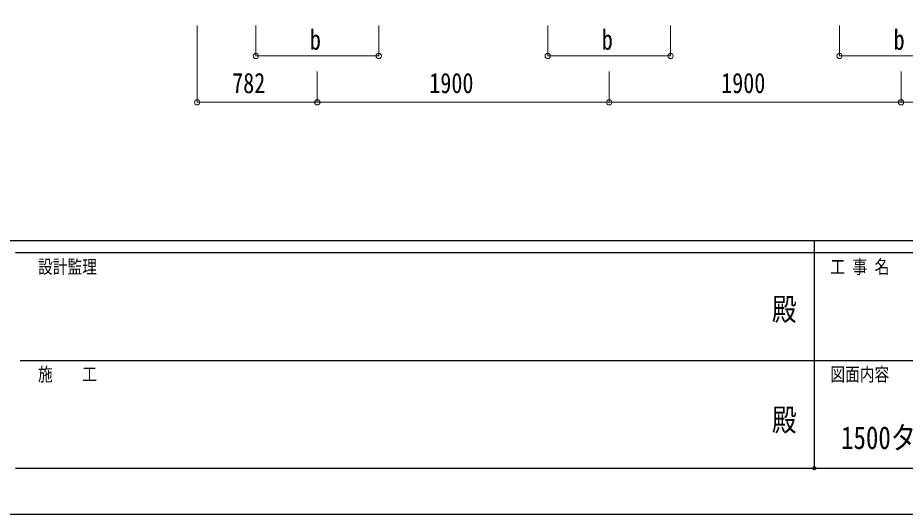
# Model space of a CAD drawing. Units: millimetres, scale not verified. Extents: x -16820 to 16820, y -11880 to 11880.
# Drawn here: x -5205 to 573, y -11880 to -8649 of the extents above; entities that cross this region are included whole.
import ezdxf
from ezdxf.enums import TextEntityAlignment as Align

# ---------------------------------------------------------------- set-up
doc = ezdxf.new("R2010")
doc.units = ezdxf.units.MM
doc.header["$LTSCALE"] = 40
doc.header["$PDMODE"] = 32
doc.header["$PDSIZE"] = 20
doc.layers.add('0-2_USER1', color=92, linetype='Continuous')
doc.layers.add('0-7_YKK_ZWAK', color=134, linetype='Continuous')
doc.layers.add('0-6_YKK_D', color=200, linetype='Continuous', lineweight=18)
doc.styles.add('ＭＳ ゴシック', font='')
doc.styles.get('ＭＳ ゴシック').set_extended_font_data('MS Gothic')

msp = doc.modelspace()

# ---------------------------------------------------------------- linework, layer by layer
at = {"layer": '0-6_YKK_D'}
for p, q in [((-4037, -8699.62), (-4037, -9200.62)), ((-3654.9, -8699.09), (-3654.9, -8899.09)), ((-2854.9, -8699.09), (-2854.9, -8899.09)), ((-1754.91, -8699.09), (-1754.91, -8899.09)), ((-954.91, -8699.09), (-954.91, -8899.09)), ((145.09, -8699.09), (145.09, -8899.09)), ((-3654.9, -8898.09), (-2854.9, -8898.09)), ((-1754.91, -8898.09), (-954.91, -8898.09)), ((145.09, -8898.09), (945.09, -8898.09)), ((-3254.9, -8999.62), (-3254.9, -9200.62)), ((-3254.9, -8999.62), (-3254.9, -9200.62)), ((-1354.79, -8999.62), (-1354.79, -9200.62)), ((-1354.79, -8999.62), (-1354.79, -9200.62)), ((545.21, -8999.62), (545.21, -9200.62)), ((545.21, -8999.62), (545.21, -9200.62)), ((-4037, -9199.62), (-3254.9, -9199.62)), ((-3254.9, -9199.62), (-1354.79, -9199.62)), ((-1354.79, -9199.62), (545.21, -9199.62)), ((545.21, -9199.62), (1965.21, -9199.62))]:
    msp.add_line(p, q, dxfattribs=at)
for centre in [(-3654.9, -8898.09), (-2854.9, -8898.09), (-1754.91, -8898.09), (-954.91, -8898.09), (145.09, -8898.09), (-4037, -9199.62), (-3254.9, -9199.62), (-3254.9, -9199.62), (-1354.79, -9199.62), (-1354.79, -9199.62), (545.21, -9199.62), (545.21, -9199.62)]:
    msp.add_circle(centre, 17, dxfattribs=at)
at = {"layer": '0-7_YKK_ZWAK'}
for p, q in [((15580.08, -10100), (-15619.92, -10100)), ((-19.92, -10100), (-19.92, -11580)), ((-19.92, -10180), (-5219.92, -10180)), ((5180.08, -10180), (-19.92, -10180)), ((-5189.92, -10880), (-19.92, -10880)), ((-19.92, -10880), (5180.08, -10880)), ((-5219.92, -11580), (-19.92, -11580)), ((-19.92, -11580), (5180.08, -11580))]:
    msp.add_line(p, q, dxfattribs=at)
msp.add_lwpolyline([(-16820, -11880), (16820, -11880), (16820, 11880), (-16820, 11880)], close=True, dxfattribs=at)
msp.add_point((-19.92, -11580), dxfattribs=at)

# ---------------------------------------------------------------- texts
at = {"layer": '0-2_USER1', "style": 'ＭＳ ゴシック', "width": 0.8}
msp.add_text('1500タイプ2台用 奥行連結セット 姿図 54・54-54', height=148.8, dxfattribs=at).set_placement((154.91, -11500.67), align=Align.BOTTOM_LEFT)
at = {"layer": '0-6_YKK_D', "style": 'ＭＳ ゴシック', "width": 0.8}
for s, p in [('b', (-3302.9, -8897.29)), ('b', (-1402.91, -8897.29)), ('b', (497.09, -8897.29)), ('782', (-3809.15, -9179.62)), ('1900', (-2525.65, -9179.62)), ('1900', (-625.59, -9179.62))]:
    msp.add_text(s, height=132, dxfattribs=at).set_placement(p, align=Align.BOTTOM_LEFT)
at = {"layer": '0-7_YKK_ZWAK', "style": 'ＭＳ ゴシック', "width": 0.8}
for s, height, p in [('設計監理', 87.98, (-5073.25, -10340)), ('工 事 名', 87.98, (85.08, -10340)), ('殿', 146.6, (-294.67, -10663.33)), ('施\u3000\u3000工', 87.98, (-5073.25, -11040)), ('図面内容', 87.98, (85.08, -11040)), ('殿', 146.6, (-294.67, -11383.33))]:
    msp.add_text(s, height=height, dxfattribs=at).set_placement(p, align=Align.BOTTOM_LEFT)

doc.saveas('drawing.dxf')
